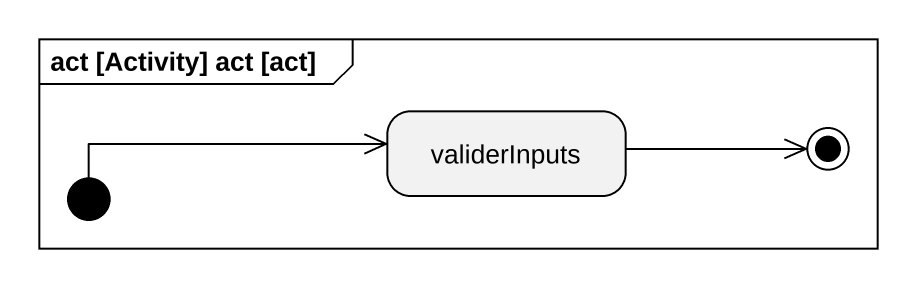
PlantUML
@startuml
mainframe act [Activity] act [act]
hide empty description
state validerInputs
[*] -right-> validerInputs
validerInputs -right-> [*]
@enduml
